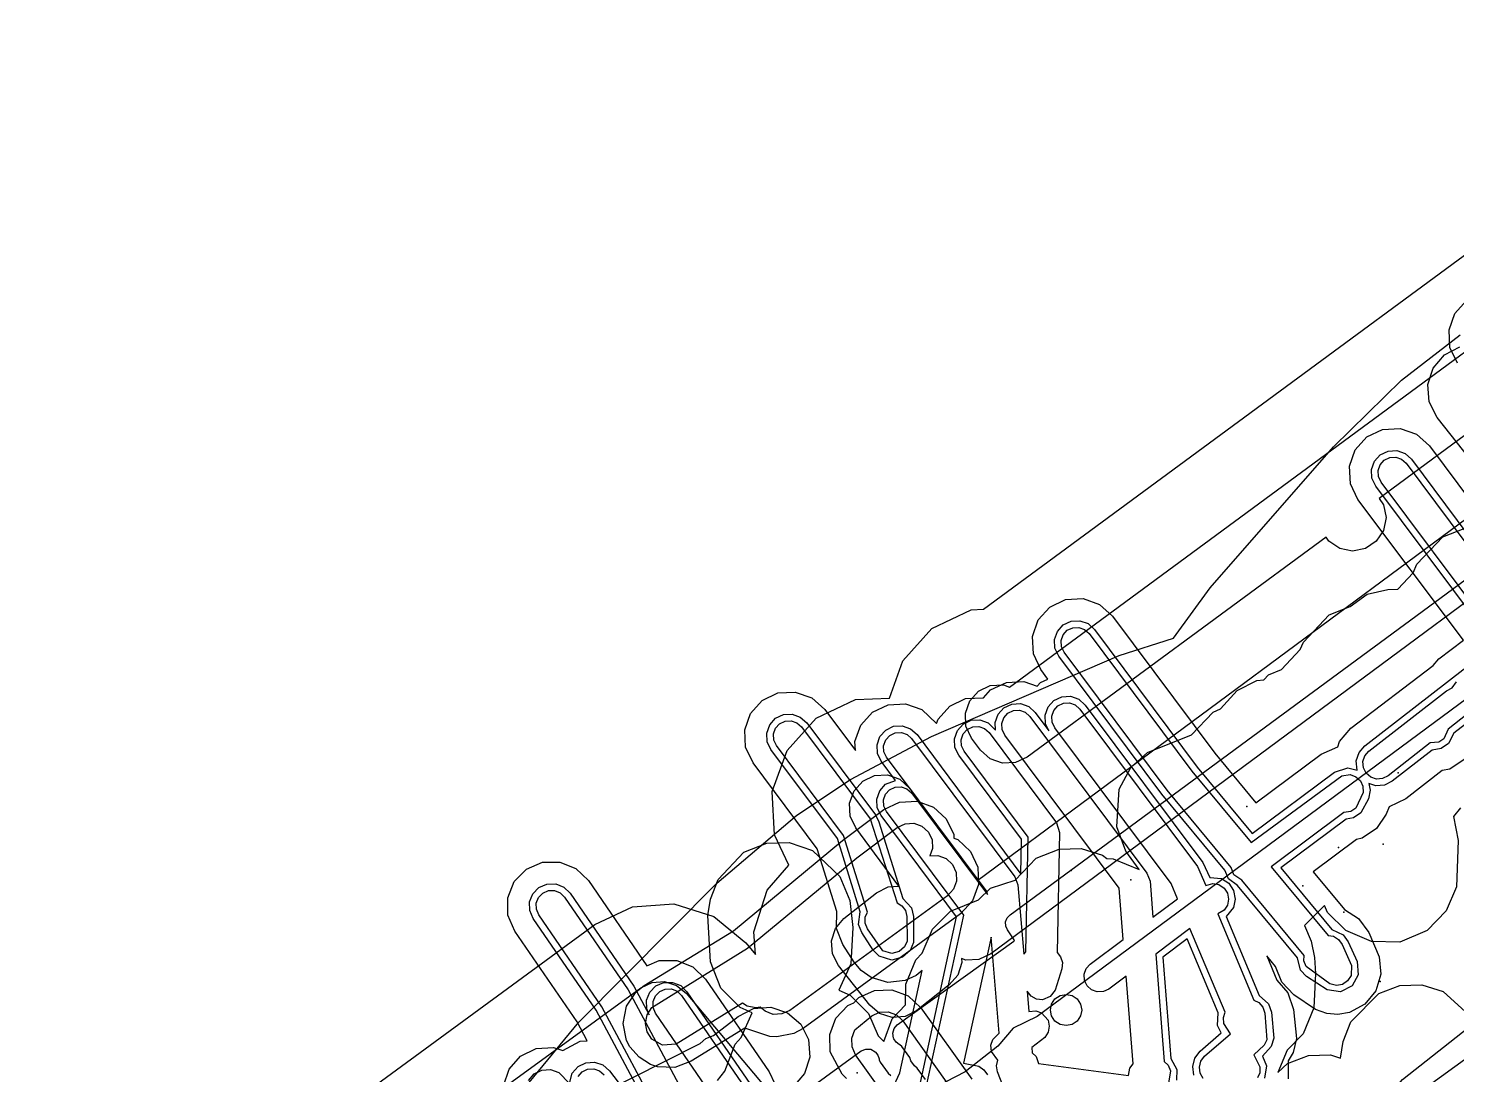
# Model space of a CAD drawing. Header units: metres. Extents: x 8738 to 9560, y -8972 to -7699.
# Drawn here: x 8966.7 to 9030.6, y -8097.6 to -8050.8 of the extents above; entities that cross this region are included whole.
import ezdxf

# ---------------------------------------------------------------- set-up
doc = ezdxf.new("R2010")
doc.units = ezdxf.units.M
for name, color, linetype in [('AI_GREENING_EXCLUSIONS', 1, 'Continuous'), ('AI_GREENING_LAWN', 82, 'Continuous'), ('AI_GREENING_REJECTED', 6, 'Continuous')]:
    doc.layers.add(name, color=color, linetype=linetype)

msp = doc.modelspace()

# ---------------------------------------------------------------- linework, layer by layer
at = {"layer": 'AI_GREENING_EXCLUSIONS'}
for points in [[(8966.656, -8109.474), (8992.014, -8090.893), (8993.7, -8090.095), (8995.562, -8089.971), (8997.34, -8090.538), (8998.786, -8091.717), (8999.219, -8092.232), (8999.138, -8091.211), (8999.74, -8089.356), (9000.698, -8088.233), (9000.058, -8086.879), (8999.964, -8084.931), (9000.623, -8083.094), (9001.934, -8081.65), (9003.698, -8080.817), (9005.208, -8080.744), (9005.805, -8079.073), (9007.115, -8077.627), (9008.878, -8076.793), (9009.423, -8076.766), (9044.757, -8050.755)], [(9047.392, -8056.879), (9027.144, -8071.799), (9027.336, -8072.086), (9027.45, -8072.66), (9027.336, -8073.234), (9027.011, -8073.721), (9026.524, -8074.046), (9025.95, -8074.16), (9025.376, -8074.046), (9024.89, -8073.721), (9024.772, -8073.545), (9011.384, -8083.392), (9010.856, -8083.64), (9010.273, -8083.667), (9009.723, -8083.469), (9009.291, -8083.077), (9008.89, -8082.537), (9008.639, -8082.008), (9008.61, -8081.423), (9008.807, -8080.872), (9009.2, -8080.438), (9009.729, -8080.188), (9010.314, -8080.159), (9010.585, -8080.256), (9046.821, -8053.581)], [(9049.837, -8062.521), (9009.751, -8092.206), (9009.221, -8092.455), (9008.637, -8092.484), (9008.436, -8092.412), (9008.451, -8092.597), (9008.271, -8093.153), (9007.891, -8093.599), (9006.434, -8094.749), (9005.912, -8095.015), (9005.329, -8095.061), (9004.772, -8094.88), (9004.327, -8094.5), (9002.926, -8092.726), (9002.66, -8092.204), (9002.614, -8091.621), (9002.795, -8091.064), (9003.174, -8090.619), (9004.632, -8089.469), (9005.153, -8089.203), (9005.633, -8089.165), (9005.633, -8089.165), (9003.704, -8086.561), (9003.454, -8086.031), (9003.426, -8085.447), (9003.624, -8084.896), (9004.017, -8084.462), (9004.546, -8084.213), (9005.131, -8084.184), (9005.682, -8084.382), (9006.115, -8084.775), (9009.171, -8088.902), (9049.18, -8059.275)], [(9030.648, -8065.742), (9030.312, -8065.038), (9030.271, -8064.258), (9030.532, -8063.523), (9031.054, -8062.943)], [(8989.08, -8097.963), (8991.306, -8095.265), (8997.474, -8089.037), (9001.068, -8085.988), (9003.47, -8084.389), (9007.087, -8082.466), (9015.499, -8078.836), (9017.925, -8078.057), (9019.567, -8075.813), (9025.091, -8069.493), (9028.146, -8066.511), (9030.777, -8064.47)], [(9034.398, -8074.066), (9029.737, -8068.177), (9029.381, -8067.482), (9029.381, -8067.482), (9029.318, -8066.705), (9029.558, -8065.962), (9030.063, -8065.368), (9030.758, -8065.012)], [(9051.081, -8065.955), (9011.834, -8095.018), (9010.759, -8095.526), (9010.059, -8096.346), (9008.602, -8097.496), (9006.864, -8098.383)], [(9005.331, -8098.278), (9005.672, -8097.529), (9006.672, -8092.944), (9006.401, -8093.171), (9005.911, -8093.4), (9005.135, -8093.482), (9004.387, -8093.261), (9003.947, -8092.948), (9003.636, -8092.574), (9003.13, -8091.79), (9002.843, -8091.064), (9002.855, -8090.312), (9001.98, -8087.503), (8999.105, -8083.652), (8998.769, -8082.948), (8998.728, -8082.168), (8998.989, -8081.433), (8999.511, -8080.853), (9000.215, -8080.517), (9000.995, -8080.476), (9001.73, -8080.737), (9002.31, -8081.259), (9003.685, -8083.101), (9003.664, -8082.694), (9003.925, -8081.958), (9004.447, -8081.379), (9005.151, -8081.043), (9005.93, -8081.002), (9006.666, -8081.262), (9007.323, -8081.889), (9007.395, -8081.687), (9007.917, -8081.107), (9008.621, -8080.772), (9009.421, -8080.738), (9009.742, -8080.382), (9010.446, -8080.046), (9011.225, -8080.006), (9011.831, -8080.22), (9011.98, -8080.055), (9012.31, -8079.897), (9011.99, -8079.468), (9011.655, -8078.764), (9011.614, -8077.985), (9011.874, -8077.249), (9012.397, -8076.669), (9013.101, -8076.333), (9013.88, -8076.292), (9014.616, -8076.553), (9015.196, -8077.075), (9019.781, -8083.217), (9021.624, -8085.441), (9024.546, -8083.266), (9025.293, -8082.929), (9025.371, -8082.692), (9025.881, -8082.102), (9029.561, -8079.292), (9029.819, -8078.996), (9030.913, -8078.152), (9026.187, -8071.846), (9025.852, -8071.142), (9025.811, -8070.362), (9026.071, -8069.627), (9026.594, -8069.047), (9027.298, -8068.711), (9028.077, -8068.67), (9028.813, -8068.931), (9029.393, -8069.453), (9033.902, -8075.493)], [(9031.63, -8077.464), (9026.989, -8071.248), (9026.821, -8070.895), (9026.8, -8070.506), (9026.931, -8070.138), (9027.192, -8069.848), (9027.544, -8069.68), (9027.934, -8069.66), (9028.301, -8069.79), (9028.591, -8070.051), (9033.166, -8076.179)], [(9031.87, -8077.285), (9027.229, -8071.068), (9027.112, -8070.822), (9027.097, -8070.549), (9027.188, -8070.291), (9027.371, -8070.089), (9027.618, -8069.971), (9027.891, -8069.957), (9028.148, -8070.048), (9028.351, -8070.231), (9032.946, -8076.385)], [(8997.506, -8097.874), (8997.832, -8097.461), (8998.3, -8096.245), (8998.572, -8095.954), (8999.058, -8094.853), (8998.521, -8094.612), (8997.666, -8093.735), (8997.196, -8092.569), (8997.081, -8090.48), (8997.197, -8089.753), (8997.537, -8088.878), (8998.697, -8087.656), (8999.727, -8087.248), (9000.721, -8087.222), (9001.771, -8087.574), (9002.995, -8088.732), (9003.442, -8089.808), (9003.575, -8091.025), (9003.481, -8092.651), (9002.95, -8093.834), (9003.458, -8094.061), (9004.269, -8094.871), (9004.705, -8095.878), (9004.964, -8096.137), (9005.336, -8095.109), (9005.93, -8094.484), (9005.945, -8093.555), (9006.398, -8092.471), (9006.67, -8092.181), (9007.137, -8091.098), (9007.948, -8090.288), (9009.201, -8089.782), (9009.743, -8089.258), (9010.848, -8088.903), (9011.778, -8087.925), (9012.808, -8087.517), (9013.802, -8087.491), (9014.751, -8087.791), (9014.946, -8087.932), (9015.232, -8087.943), (9016.4, -8088.423), (9015.803, -8087.598), (9015.395, -8086.507), (9015.498, -8084.825), (9016.024, -8083.851), (9016.769, -8083.191), (9018.732, -8082.391), (9019.702, -8081.371), (9020.044, -8081.222), (9020.777, -8080.413), (9021.663, -8079.961), (9021.972, -8079.923), (9022.184, -8079.7), (9022.762, -8079.462), (9023.606, -8078.574), (9023.75, -8078.238), (9024.911, -8077.016), (9025.846, -8076.645), (9026.611, -8076.096), (9027.524, -8075.88), (9027.975, -8075.863), (9028.67, -8075.131), (9028.832, -8074.748), (9029.993, -8073.526), (9031.022, -8073.119)], [(9031.204, -8081.759), (9030.494, -8082.312), (9030.247, -8082.787), (9029.923, -8083.004), (9029.515, -8083.075), (9027.724, -8084.469), (9027.376, -8084.644), (9026.987, -8084.672), (9026.684, -8084.572), (9026.74, -8084.87), (9026.664, -8085.253), (9026.317, -8085.887), (9025.993, -8086.104), (9025.671, -8086.168), (9022.738, -8088.352), (9025.022, -8091.108), (9025.535, -8091.346), (9025.761, -8091.664), (9026.154, -8092.543), (9026.207, -8093.139), (9025.937, -8093.633), (9025.407, -8093.91), (9024.808, -8093.823), (9023.892, -8093.213), (9023.621, -8092.932), (9023.482, -8092.384), (9020.801, -8089.149), (9020.398, -8088.847), (9020.229, -8088.458), (9017.407, -8085.052), (9012.792, -8078.87), (9012.624, -8078.518), (9012.624, -8078.518), (9012.603, -8078.128), (9012.734, -8077.76), (9012.995, -8077.47), (9013.347, -8077.302), (9013.737, -8077.282), (9014.104, -8077.412), (9014.394, -8077.673), (9018.995, -8083.835), (9021.46, -8086.81), (9025.143, -8084.068), (9025.74, -8083.87), (9026.158, -8083.97), (9026.118, -8083.557), (9026.24, -8083.186), (9026.496, -8082.891), (9032.492, -8078.236)], [(9031.085, -8081.465), (9030.228, -8082.139), (9030.035, -8082.575), (9029.808, -8082.727), (9029.432, -8082.759), (9027.54, -8084.232), (9027.296, -8084.355), (9027.024, -8084.375), (9026.764, -8084.289), (9026.558, -8084.11), (9026.435, -8083.866), (9026.415, -8083.594), (9026.501, -8083.334), (9026.68, -8083.128), (9030.16, -8080.418), (9030.412, -8080.295), (9030.612, -8080.026)], [(9006.599, -8097.971), (9008.219, -8090.545), (9004.833, -8086.01), (9004.665, -8085.658), (9004.645, -8085.268), (9004.775, -8084.9), (9005.036, -8084.61), (9005.483, -8084.438), (9004.842, -8083.579), (9004.674, -8083.227), (9004.654, -8082.838), (9004.784, -8082.47), (9005.045, -8082.18), (9005.397, -8082.012), (9005.787, -8081.992), (9006.155, -8082.122), (9006.445, -8082.383), (9011.091, -8088.634), (9011.121, -8087.071), (9008.312, -8083.308), (9008.144, -8082.956), (9008.124, -8082.567), (9008.254, -8082.199), (9008.515, -8081.909), (9008.867, -8081.741), (9009.257, -8081.72), (9009.625, -8081.851), (9009.966, -8082.181), (9009.948, -8081.841), (9010.079, -8081.473), (9010.34, -8081.184), (9010.692, -8081.016), (9011.082, -8080.995), (9011.449, -8081.125), (9011.739, -8081.387), (9012.352, -8082.207), (9012.207, -8081.903), (9012.187, -8081.514), (9012.317, -8081.146), (9012.578, -8080.856), (9012.93, -8080.688), (9013.32, -8080.668), (9013.688, -8080.798), (9013.978, -8081.059), (9019.242, -8088.111), (9019.555, -8088.779), (9020.083, -8088.826), (9020.407, -8089.043), (9020.624, -8089.367), (9020.7, -8089.75), (9020.624, -8090.133), (9020.29, -8090.535), (9021.771, -8094.071), (9022.192, -8094.448), (9022.315, -8094.818), (9022.433, -8095.988), (9022.312, -8096.359), (9021.916, -8096.783), (9022.099, -8097.216), (9022.014, -8097.774)], [(9006.875, -8098.111), (9008.541, -8090.475), (9005.074, -8085.83), (9004.956, -8085.584), (9004.942, -8085.311), (9005.033, -8085.054), (9005.216, -8084.851), (9005.462, -8084.733), (9005.735, -8084.719), (9005.993, -8084.81), (9006.196, -8084.993), (9009.597, -8089.549), (9009.587, -8089.433), (9005.082, -8083.4), (9004.965, -8083.153), (9004.95, -8082.881), (9005.042, -8082.623), (9005.224, -8082.42), (9005.471, -8082.303), (9005.744, -8082.288), (9006.001, -8082.38), (9006.204, -8082.562), (9010.828, -8088.756), (9010.965, -8089.115), (9011.231, -8092.22), (9011.322, -8092.119), (9011.423, -8086.974), (9008.553, -8083.129), (9008.435, -8082.882), (9008.421, -8082.61), (9008.512, -8082.352), (9008.695, -8082.149), (9008.941, -8082.032), (9009.214, -8082.017), (9009.471, -8082.109), (9009.674, -8082.291), (9012.689, -8086.329), (9012.828, -8086.762), (9012.722, -8092.146), (9012.877, -8092.335), (9012.958, -8092.596), (9012.932, -8092.868), (9012.64, -8093.83), (9012.414, -8094.122), (9012.065, -8094.258), (9011.793, -8094.233), (9011.552, -8094.105), (9011.374, -8093.883), (9011.452, -8094.792), (9011.76, -8094.756), (9012.019, -8094.843), (9012.317, -8095.182), (9012.37, -8095.45), (9012.317, -8095.718), (9012.165, -8095.945), (9011.59, -8096.395), (9011.61, -8096.634), (9011.785, -8096.805), (9011.893, -8097.118), (9015.92, -8097.65), (9015.975, -8097.327), (9016.12, -8097.13), (9015.81, -8093.204), (9015.039, -8093.781), (9014.793, -8093.898), (9014.52, -8093.913), (9014.262, -8093.822), (9014.059, -8093.639), (9013.942, -8093.393), (9013.927, -8093.12), (9014.018, -8092.862), (9014.201, -8092.659), (9015.68, -8091.554), (9015.5, -8089.265), (9010.377, -8082.404), (9010.26, -8082.157), (9010.245, -8081.884), (9010.336, -8081.627), (9010.519, -8081.424), (9010.766, -8081.306), (9011.039, -8081.292), (9011.296, -8081.383), (9011.499, -8081.566), (9016.743, -8088.59), (9016.88, -8088.953), (9017.006, -8090.563), (9018.113, -8089.737), (9017.829, -8089.059), (9012.615, -8082.076), (9012.498, -8081.829), (9012.484, -8081.557), (9012.575, -8081.299), (9012.758, -8081.096), (9013.004, -8080.979), (9013.277, -8080.964), (9013.534, -8081.056), (9013.737, -8081.238), (9019.002, -8088.29), (9019.38, -8089.138), (9019.7, -8089.05), (9019.968, -8089.103), (9020.195, -8089.255), (9020.347, -8089.482), (9020.4, -8089.75), (9020.347, -8090.018), (9020.195, -8090.245), (9019.911, -8090.408), (9021.533, -8094.281), (9021.752, -8094.39), (9021.931, -8094.596), (9022.017, -8094.856), (9022.115, -8096.055), (9021.993, -8096.299), (9021.526, -8096.727), (9021.803, -8097.266), (9021.796, -8097.539), (9021.697, -8097.763)], [(9030.954, -8083.494), (9030.305, -8083.928), (9029.958, -8083.997), (9028.339, -8085.258), (9027.592, -8085.612), (9027.458, -8085.945), (9027.024, -8086.594), (9026.375, -8087.028), (9026.124, -8087.078), (9024.18, -8088.525), (9025.585, -8090.219), (9026.221, -8090.619), (9026.673, -8091.255), (9027.141, -8092.336), (9027.221, -8093.112), (9026.998, -8093.86), (9026.506, -8094.465), (9025.82, -8094.836), (9025.287, -8094.925), (9024.803, -8094.879), (9024.296, -8094.694), (9023.321, -8094.034), (9022.78, -8093.472), (9022.505, -8092.772), (9022.113, -8092.298), (9022.567, -8093.384), (9023.06, -8093.952), (9023.307, -8094.693), (9023.436, -8095.999), (9023.291, -8096.628), (9023.067, -8097.001), (9023.065, -8097.798)], [(9030.785, -8085.656), (9030.466, -8086.048), (9030.685, -8087.126), (9030.603, -8089.199), (9030.15, -8090.282), (9029.295, -8091.159), (9028.063, -8091.674), (9026.794, -8091.658), (9025.644, -8091.159), (9024.833, -8090.349), (9024.688, -8090.043), (9023.797, -8090.941), (9024.093, -8091.642), (9024.248, -8092.362), (9024.287, -8093.078), (9024.21, -8094.623), (9023.74, -8095.788), (9023.026, -8096.524), (9022.61, -8097.518), (9023.041, -8097.111), (9023.972, -8096.761), (9024.966, -8096.735), (9025.416, -8096.877), (9025.534, -8096.127), (9025.873, -8095.252), (9027.133, -8093.973), (9028.064, -8093.623), (9029.058, -8093.596), (9030.007, -8093.896), (9031.332, -8095.106)], [(9016.43, -8107.472), (9045.67, -8086.273)], [(8987.923, -8098.114), (8988.174, -8097.375), (8988.689, -8096.789), (8989.389, -8096.445), (8990.168, -8096.394), (8990.588, -8096.537), (8991.358, -8096.114), (8991.67, -8096.094), (8991.22, -8095.251), (8988.432, -8091.188), (8988.125, -8090.47), (8988.115, -8089.69), (8988.405, -8088.965), (8988.95, -8088.407), (8989.667, -8088.1), (8990.448, -8088.09), (8991.172, -8088.38), (8991.731, -8088.925), (8994.352, -8092.746), (8994.904, -8092.509), (8995.684, -8092.5), (8996.408, -8092.79), (8996.967, -8093.335), (8999.817, -8097.49), (9000.076, -8098.023)], [(8989.04, -8097.876), (8989.297, -8097.583), (8989.647, -8097.411), (8990.037, -8097.386), (8990.037, -8097.386), (8990.406, -8097.512), (8990.889, -8098.017), (8991.008, -8097.546), (8991.266, -8097.252), (8991.616, -8097.08), (8992.005, -8097.055), (8992.374, -8097.181), (8992.667, -8097.438), (8995.493, -8101.128), (8992.076, -8094.731), (8989.257, -8090.622), (8989.103, -8090.263), (8989.098, -8089.873), (8989.243, -8089.511), (8989.516, -8089.232), (8989.874, -8089.078), (8990.265, -8089.073), (8990.627, -8089.218), (8990.906, -8089.491), (8993.756, -8093.646), (8994.449, -8094.93), (8994.339, -8094.673), (8994.335, -8094.283), (8994.479, -8093.921), (8994.752, -8093.641), (8995.111, -8093.488), (8995.501, -8093.483), (8995.863, -8093.628), (8996.142, -8093.9), (8998.993, -8098.056)], [(8997.728, -8104.675), (8992.333, -8094.575), (8989.504, -8090.452), (8989.397, -8090.201), (8989.393, -8089.928), (8989.495, -8089.674), (8989.685, -8089.479), (8989.937, -8089.371), (8990.21, -8089.368), (8990.463, -8089.469), (8990.659, -8089.66), (8993.509, -8093.815), (8998.805, -8103.72)], [(9019.264, -8097.782), (9019.127, -8097.546), (9019.091, -8097.275), (9019.162, -8097.011), (9019.328, -8096.794), (9020.479, -8095.782), (9020.188, -8095.326), (9020.167, -8095.054), (9020.242, -8094.822), (9018.67, -8091.068), (9017.137, -8092.214), (9017.515, -8097.02), (9017.689, -8097.192), (9017.794, -8097.444), (9017.596, -8098.716)], [(9010.458, -8098.514), (9010.053, -8097.488), (9010.01, -8097.218), (9010.069, -8096.969), (9009.774, -8096.573), (9009.756, -8096.3), (9009.843, -8096.041), (9010.13, -8095.753), (9009.76, -8091.455), (9008.53, -8097.094), (9009.218, -8097.243), (9009.445, -8097.395), (9009.597, -8097.622)], [(9018.843, -8097.642), (9018.792, -8097.256), (9018.893, -8096.879), (9019.13, -8096.569), (9020.07, -8095.743), (9019.899, -8095.408), (9019.926, -8094.843), (9018.542, -8091.538), (9017.449, -8092.355), (9017.806, -8096.894), (9018.088, -8097.384), (9018.073, -8097.864)], [(8979.864, -8104.076), (8994.075, -8093.722), (8994.581, -8093.482), (8995.139, -8093.445), (8995.673, -8093.615), (8996.107, -8093.969), (8999.911, -8098.497)], [(8997.532, -8098.931), (8994.74, -8094.862), (8994.633, -8094.611), (8994.63, -8094.338), (8994.731, -8094.084), (8994.922, -8093.889), (8995.173, -8093.781), (8995.446, -8093.778), (8995.699, -8093.879), (8995.895, -8094.07), (8998.745, -8098.225)], [(9003.283, -8097.788), (9003.087, -8097.59), (9002.562, -8096.592), (9002.537, -8095.812), (9002.814, -8095.083), (9003.348, -8094.514), (9003.614, -8094.394), (9003.834, -8094.16), (9004.545, -8093.839), (9004.545, -8093.839), (9005.325, -8093.815), (9006.055, -8094.091), (9006.624, -8094.626), (9008.899, -8097.812)], [(9033.844, -8097.185), (9030.043, -8100.184), (9029.522, -8100.45), (9028.938, -8100.496), (9028.382, -8100.316), (9027.936, -8099.936), (9027.67, -8099.414), (9027.624, -8098.831), (9027.805, -8098.274), (9028.185, -8097.829), (9032.71, -8094.258)], [(8970.89, -8109.267), (8996.735, -8096.215), (8996.987, -8095.989), (8997.331, -8095.869), (8998.431, -8095.009), (8999.127, -8094.657), (8999.905, -8094.599), (9000.647, -8094.843), (9001.238, -8095.352), (9001.59, -8096.048), (9001.648, -8096.826), (9001.404, -8097.568), (9000.895, -8098.159)], [(8970.89, -8109.267), (8996.735, -8096.215), (8996.987, -8095.989), (8997.331, -8095.869), (8998.431, -8095.009), (8999.127, -8094.657), (8999.905, -8094.599), (9000.647, -8094.843), (9001.238, -8095.352), (9001.59, -8096.048), (9001.648, -8096.826), (9001.404, -8097.568), (9000.895, -8098.159)], [(9004.9, -8098.409), (9003.696, -8096.723), (9003.536, -8096.367), (9003.524, -8095.977), (9003.662, -8095.612), (9004.415, -8094.974), (9004.771, -8094.814), (9005.161, -8094.801), (9005.161, -8094.801), (9005.526, -8094.94), (9005.81, -8095.207), (9008.085, -8098.393)], [(8991.268, -8097.696), (8991.448, -8097.491), (8991.693, -8097.37), (8991.966, -8097.352), (8992.224, -8097.44), (8992.429, -8097.621)]]:
    msp.add_lwpolyline(points, dxfattribs=at)
for points in [[(9012.915, -8078.444), (9012.9, -8078.171), (9012.992, -8077.914), (9013.174, -8077.711), (9013.421, -8077.593), (9013.694, -8077.579), (9013.951, -8077.67), (9014.154, -8077.853), (9018.759, -8084.021), (9021.411, -8087.22), (9025.472, -8084.223), (9025.841, -8084.177), (9026.099, -8084.269), (9026.301, -8084.452), (9026.419, -8084.699), (9026.433, -8084.971), (9026.105, -8085.675), (9025.878, -8085.827), (9025.567, -8085.871), (9022.305, -8088.3), (9024.857, -8091.378), (9025.097, -8091.419), (9025.329, -8091.564), (9025.487, -8091.787), (9025.899, -8092.719), (9025.884, -8093.175), (9025.725, -8093.42), (9025.498, -8093.572), (9025.23, -8093.625), (9024.935, -8093.554), (9023.874, -8092.77), (9023.774, -8092.516), (9023.779, -8092.271), (9020.987, -8088.903), (9020.639, -8088.668), (9020.517, -8088.336), (9017.648, -8084.873), (9013.032, -8078.691), (9012.915, -8078.444)], [(8999.738, -8082.702), (8999.718, -8082.312), (8999.848, -8081.944), (9000.109, -8081.654), (9000.461, -8081.486), (9000.851, -8081.466), (9001.219, -8081.596), (9001.509, -8081.857), (9004.589, -8085.983), (9004.743, -8086.284), (9005.816, -8089.73), (9006.199, -8090.146), (9006.287, -8090.526), (9006.294, -8091.701), (9006.139, -8092.059), (9005.789, -8092.358), (9005.317, -8092.49), (9004.748, -8092.313), (9004.476, -8092.032), (9003.97, -8091.247), (9003.827, -8090.885), (9003.906, -8090.325), (9002.884, -8087.042), (8999.906, -8083.054), (8999.738, -8082.702)], [(9000.029, -8082.628), (9000.015, -8082.355), (9000.106, -8082.098), (9000.289, -8081.895), (9000.535, -8081.777), (9000.808, -8081.763), (9001.065, -8081.854), (9001.268, -8082.037), (9004.349, -8086.163), (9005.56, -8089.917), (9005.767, -8090.047), (9005.926, -8090.269), (9005.987, -8090.535), (9006.001, -8091.638), (9005.892, -8091.889), (9005.647, -8092.098), (9005.317, -8092.19), (9004.918, -8092.066), (9004.222, -8091.085), (9004.122, -8090.831), (9004.126, -8090.558), (9004.223, -8090.334), (9003.155, -8086.904), (9000.146, -8082.874), (9000.029, -8082.628)], [(8998.221, -8091.177), (9003.114, -8087.123), (9004.96, -8085.736), (9005.665, -8085.403), (9006.445, -8085.365), (9007.179, -8085.628), (9007.757, -8086.153), (9008.09, -8086.858), (9008.098, -8087.024), (9008.267, -8087.086), (9008.84, -8087.615), (9009.167, -8088.324), (9009.198, -8089.104), (9008.929, -8089.836), (9008.399, -8090.409), (9001.341, -8095.543), (9000.929, -8095.775), (9000.164, -8095.927), (8999.853, -8095.902), (8998.736, -8095.531), (8996.335, -8097.019), (8995.605, -8097.293), (8994.825, -8097.266), (8994.516, -8097.168), (8994.007, -8096.828), (8993.582, -8096.373), (8993.433, -8096.085), (8993.281, -8095.32), (8993.433, -8094.555), (8993.867, -8093.906), (8994.228, -8093.619), (8998.221, -8091.177)], [(9005.908, -8086.373), (9006.297, -8086.354), (9006.665, -8086.486), (9006.954, -8086.748), (9007.12, -8087.101), (9007.139, -8087.49), (9007.021, -8087.818), (9007.379, -8087.804), (9007.745, -8087.939), (9008.032, -8088.204), (9008.195, -8088.558), (9008.211, -8088.948), (9008.076, -8089.314), (9007.811, -8089.601), (9000.753, -8094.735), (9000.399, -8094.898), (9000.009, -8094.914), (8999.643, -8094.779), (8999.426, -8094.587), (8999.221, -8094.628), (8998.838, -8094.552), (8998.627, -8094.411), (8995.664, -8096.244), (8995.053, -8096.293), (8994.574, -8096.027), (8994.357, -8095.703), (8994.281, -8095.32), (8994.357, -8094.937), (8994.574, -8094.613), (8998.853, -8091.952), (9003.746, -8087.898), (9005.555, -8086.539), (9005.908, -8086.373)], [(9012.852, -8095.367), (9012.625, -8095.215), (9012.473, -8094.988), (9012.42, -8094.72), (9012.473, -8094.452), (9012.625, -8094.225), (9012.852, -8094.073), (9013.12, -8094.02), (9013.388, -8094.073), (9013.615, -8094.225), (9013.767, -8094.452), (9013.82, -8094.72), (9013.767, -8094.988), (9013.615, -8095.215), (9013.388, -8095.367), (9013.12, -8095.42), (9012.852, -8095.367)]]:
    msp.add_lwpolyline(points, close=True, dxfattribs=at)
at = {"layer": 'AI_GREENING_LAWN'}
for points in [[(9006.821, -8097.83), (9006.456, -8097.32), (9006.332, -8097.219), (9006.176, -8097), (9006.121, -8096.85), (9005.771, -8096.358), (9005.68, -8096.28), (9005.647, -8096.264), (9005.505, -8096.159), (9005.408, -8096.011), (9005.395, -8095.981), (9005.356, -8095.761), (9005.417, -8095.546), (9005.564, -8095.379), (9010.778, -8091.642), (9010.807, -8091.612), (9010.79, -8091.574), (9010.492, -8091.135), (9010.417, -8090.96), (9010.413, -8090.769), (9010.481, -8090.591), (9010.61, -8090.451), (9050.02, -8061.445)], [(8996.678, -8101.846), (9003.941, -8096.556), (9004.148, -8096.468), (9004.372, -8096.48), (9004.569, -8096.588), (9004.586, -8096.604), (9004.696, -8096.744), (9004.749, -8096.913), (9004.753, -8096.948), (9004.797, -8097.06), (9005.149, -8097.551), (9005.274, -8097.651)]]:
    msp.add_lwpolyline(points, dxfattribs=at)
at = {"layer": 'AI_GREENING_REJECTED'}
for p in [(9028, -8084.1), (9021.21, -8085.61), (9025.32, -8087.44), (9027.32, -8087.29), (9013.35, -8088.47), (9016.02, -8088.89), (9023.73, -8089.15), (9025.56, -8090.33), (9027.19, -8093.44), (9003.77, -8097.53)]:
    msp.add_point(p, dxfattribs=at)

doc.saveas('drawing.dxf')
